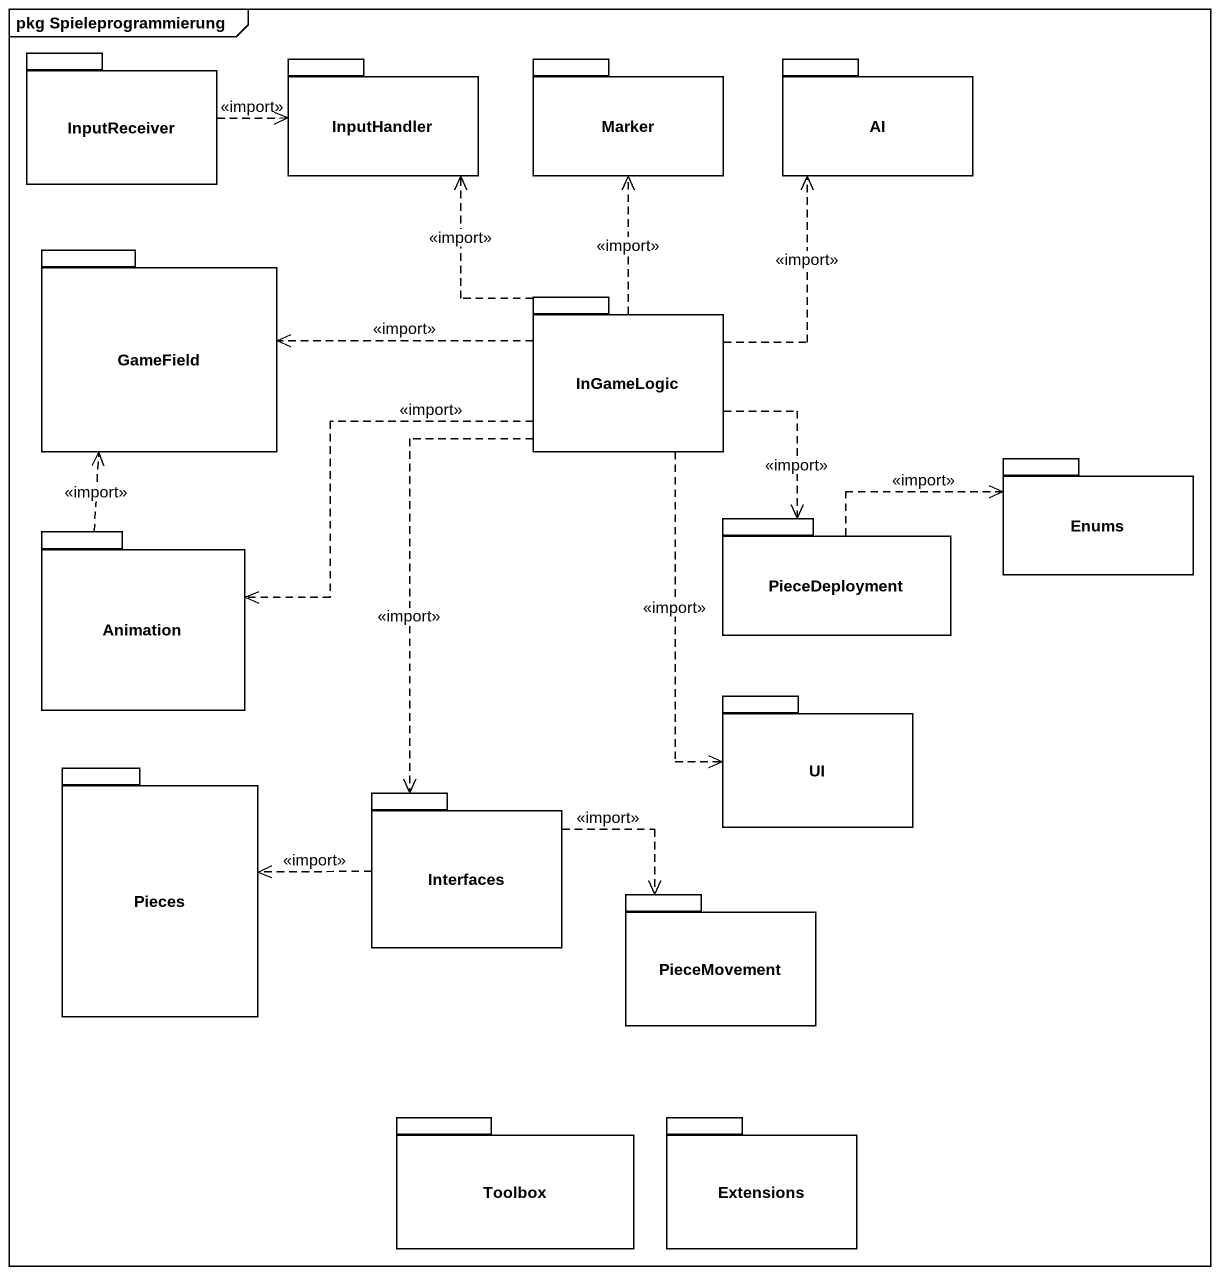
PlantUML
@startuml
mainframe pkg Spieleprogrammierung
package InputReceiver {
}
package InputHandler {
}
package Marker {
}
package AI {
}
package GameField {
}
package InGameLogic {
}
package Enums {
}
package Animation {
}
package PieceDeployment {
}
package UI {
}
package Pieces {
}
package Interfaces {
}
package PieceMovement {
}
package Toolbox {
}
package Extensions {
}
InputReceiver .right.> InputHandler : <<import>>
InGameLogic .up.> InputHandler : <<import>>
InGameLogic .up.> Marker : <<import>>
InGameLogic .up.> AI : <<import>>
InGameLogic .left.> GameField : <<import>>
InGameLogic .left.> Animation : <<import>>
InGameLogic ..> PieceDeployment : <<import>>
InGameLogic ..> UI : <<import>>
InGameLogic ..> Interfaces : <<import>>
Animation .up.> GameField : <<import>>
PieceDeployment .right.> Enums : <<import>>
Interfaces .left.> Pieces : <<import>>
Interfaces .right.> PieceMovement : <<import>>
@enduml
